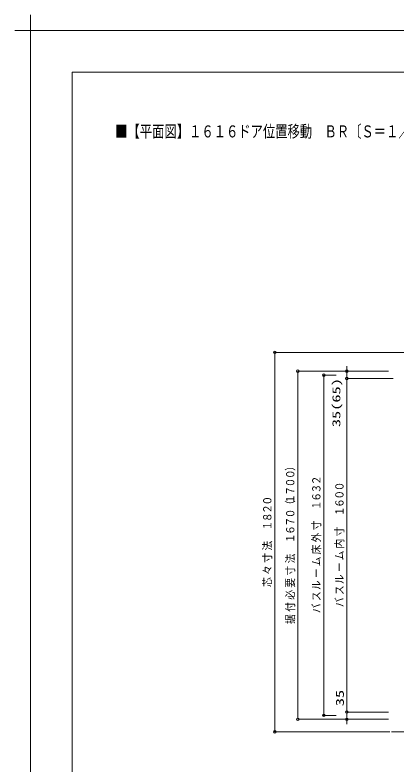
# Model space of a CAD drawing. Units: millimetres on the paper. Extents: x -305 to 305, y -152 to 152.
# Drawn here: x -304.8 to -213.4, y -27.4 to 152.3 of the extents above; entities that cross this region are included whole.
import ezdxf
from ezdxf.enums import TextEntityAlignment as Align

# ---------------------------------------------------------------- set-up
doc = ezdxf.new("R2010")
doc.units = ezdxf.units.MM
doc.linetypes.add('LONG_CHAIN', pattern=[21, 18, -1, 1, -1])
for name, color, linetype, lineweight in [('0-0_0', 7, 'Continuous', 9), ('0-1_VIEW0001', 7, 'Continuous', 9), ('0-2_1図面枠', 7, 'Continuous', 9), ('0-3_図面枠', 3, 'Continuous', 9), ('0-4_DEFPOINTS', 7, 'Continuous', 9)]:
    doc.layers.add(name, color=color, linetype=linetype, lineweight=lineweight)
doc.styles.add('ＭＳ ゴシック', font='')
doc.styles.get('ＭＳ ゴシック').set_extended_font_data('MS Gothic')

# ---------------------------------------------------------------- blocks, each defined once
blk = doc.blocks.new('_ORIGIN')
at = {"layer": '0-0_0'}
blk.add_line((0, 0), (-1, 0), dxfattribs=at)
blk.add_circle((0, 0), 0.5, dxfattribs=at)
blk = doc.blocks.new('グループ-6')
at = {"layer": '0-2_1図面枠'}
for p, q in [((-4200, 2895), (-4200, 3045)), ((-4275, 2970), (-4125, 2970))]:
    blk.add_line(p, q, dxfattribs=at)

msp = doc.modelspace()

# ---------------------------------------------------------------- linework, layer by layer
at = {"layer": '0-1_VIEW0001'}
for p, q in [((-214.849, 71.323), (-242.433, 71.323)), ((-242.433, -19.077), (-242.433, 70.723)), ((-215.224, 66.823), (-236.933, 66.823)), ((-234.394, 66.823), (-225.183, 66.823)), ((-225.183, 67.423), (-225.183, 68.023)), ((-225.183, 65.073), (-225.183, 66.823)), ((-236.933, -16.077), (-236.933, 66.223)), ((-227.724, 65.873), (-230.683, 65.873)), ((-230.683, -15.127), (-230.683, 65.273)), ((-225.183, 65.073), (-225.183, 53.254)), ((-214.099, 65.073), (-225.183, 65.073)), ((-225.183, 64.473), (-225.183, 63.873)), ((-225.183, -14.327), (-225.183, 64.473)), ((-225.182, -14.927), (-225.182, -9.489)), ((-225.182, -14.327), (-225.182, -13.727)), ((-227.724, -15.727), (-230.683, -15.727)), ((-215.224, -14.927), (-225.183, -14.927)), ((-225.182, -16.677), (-225.182, -14.927)), ((-215.224, -16.677), (-236.933, -16.677)), ((-234.394, -16.677), (-225.181, -16.677)), ((-225.182, -17.277), (-225.182, -17.877)), ((-214.849, -19.677), (-242.433, -19.677))]:
    msp.add_line(p, q, dxfattribs=at)
at = {"layer": '0-1_VIEW0001', "linetype": 'LONG_CHAIN'}
for p, q in [((-215.753, 71.323), (-113.684, 71.323)), ((-214.498, -19.677), (-113.685, -19.677))]:
    msp.add_line(p, q, dxfattribs=at)
at = {"layer": '0-3_図面枠'}
msp.add_lwpolyline([(-291.017, -138.498), (108.983, -138.498), (108.983, 138.502), (-291.017, 138.502)], close=True, dxfattribs=at)
at = {"layer": '0-4_DEFPOINTS'}
for p in [(118.983, 148.502), (-301.017, -148.498)]:
    msp.add_line(p, (-301.017, 148.502), dxfattribs=at)

# ---------------------------------------------------------------- block references
at = {"layer": '0-1_VIEW0001', "xscale": 0.6, "yscale": 0.6}
for p, rotation in [((-242.433, 71.323), 90), ((-236.933, 66.823), 90), ((-225.183, 66.823), 270), ((-230.683, 65.873), 90), ((-225.183, 65.073), 90), ((-225.183, 65.073), 90), ((-225.183, -14.927), 270), ((-225.182, -14.927), 270), ((-236.933, -16.677), 270), ((-230.683, -15.727), 270), ((-225.182, -16.677), 90), ((-242.433, -19.677), 270)]:
    msp.add_blockref('_ORIGIN', p, dxfattribs=dict(at, rotation=rotation))
at = {"layer": '0-2_1図面枠', "xscale": 0.05, "yscale": 0.05}
msp.add_blockref('グループ-6', (-91.017, 0.002), dxfattribs=at)

# ---------------------------------------------------------------- texts
at = {"layer": '0-0_0', "style": 'ＭＳ ゴシック', "width": 0.75}
msp.add_text('■【平面図】１６１６ドア位置移動\u3000ＢＲ〔Ｓ＝１／２０〕', height=2.886, dxfattribs=at).set_placement((-280.735, 122.023), align=Align.BOTTOM_LEFT)
at = {"layer": '0-1_VIEW0001', "style": 'ＭＳ ゴシック'}
for s, width, p in [('35(65)', 1.5, (-226.17, 53.396)), ('）', 0.9, (-237.199, 42.915)), ('０', 0.9, (-237.199, 40.927)), ('０', 0.9, (-237.199, 38.939)), ('２', 0.9, (-230.938, 39.467)), ('０', 0.9, (-225.398, 37.99)), ('７', 0.9, (-237.199, 36.951)), ('３', 0.9, (-230.938, 37.479)), ('０', 0.9, (-225.398, 36.002)), ('０', 0.9, (-242.699, 34.583)), ('１', 0.9, (-237.199, 34.963)), ('６', 0.9, (-230.938, 35.491)), ('２', 0.9, (-242.699, 32.595)), ('（', 0.9, (-237.199, 33.509)), ('１', 0.9, (-230.938, 33.503)), ('６', 0.9, (-225.398, 34.014)), ('８', 0.9, (-242.699, 30.607)), ('０', 0.9, (-237.199, 31.521)), ('１', 0.9, (-225.398, 32.026)), ('７', 0.9, (-237.199, 29.533)), ('寸', 0.9, (-230.938, 28.663)), ('１', 0.9, (-242.699, 28.619)), ('６', 0.9, (-237.199, 27.545)), ('寸', 0.9, (-225.398, 27.186)), ('１', 0.9, (-237.199, 25.557)), ('外', 0.9, (-230.938, 25.755)), ('法', 0.9, (-242.699, 23.779)), ('内', 0.9, (-225.398, 24.278)), ('床', 0.9, (-230.938, 22.847)), ('ム', 0.9, (-225.398, 21.438)), ('寸', 0.9, (-242.699, 20.871)), ('法', 0.9, (-237.199, 20.717)), ('ム', 0.9, (-230.938, 20.007)), ('々', 0.9, (-242.699, 17.963)), ('寸', 0.9, (-237.199, 17.809)), ('ー', 0.9, (-225.398, 18.644)), ('ー', 0.9, (-230.938, 17.213)), ('ル', 0.9, (-225.398, 15.736)), ('芯', 0.9, (-242.699, 15.055)), ('要', 0.9, (-237.199, 14.901)), ('ル', 0.9, (-230.938, 14.305)), ('ス', 0.9, (-225.398, 13.112)), ('必', 0.9, (-237.199, 11.993)), ('ス', 0.9, (-230.938, 11.681)), ('付', 0.9, (-237.199, 9.085)), ('バ', 0.9, (-230.938, 8.773)), ('バ', 0.9, (-225.398, 10.204)), ('据', 0.9, (-237.199, 6.177)), ('35', 1.5, (-225.321, -13.536))]:
    msp.add_text(s, height=1.921, rotation=90, dxfattribs=dict(at, width=width)).set_placement(p, align=Align.BOTTOM_LEFT)

doc.saveas('drawing.dxf')
